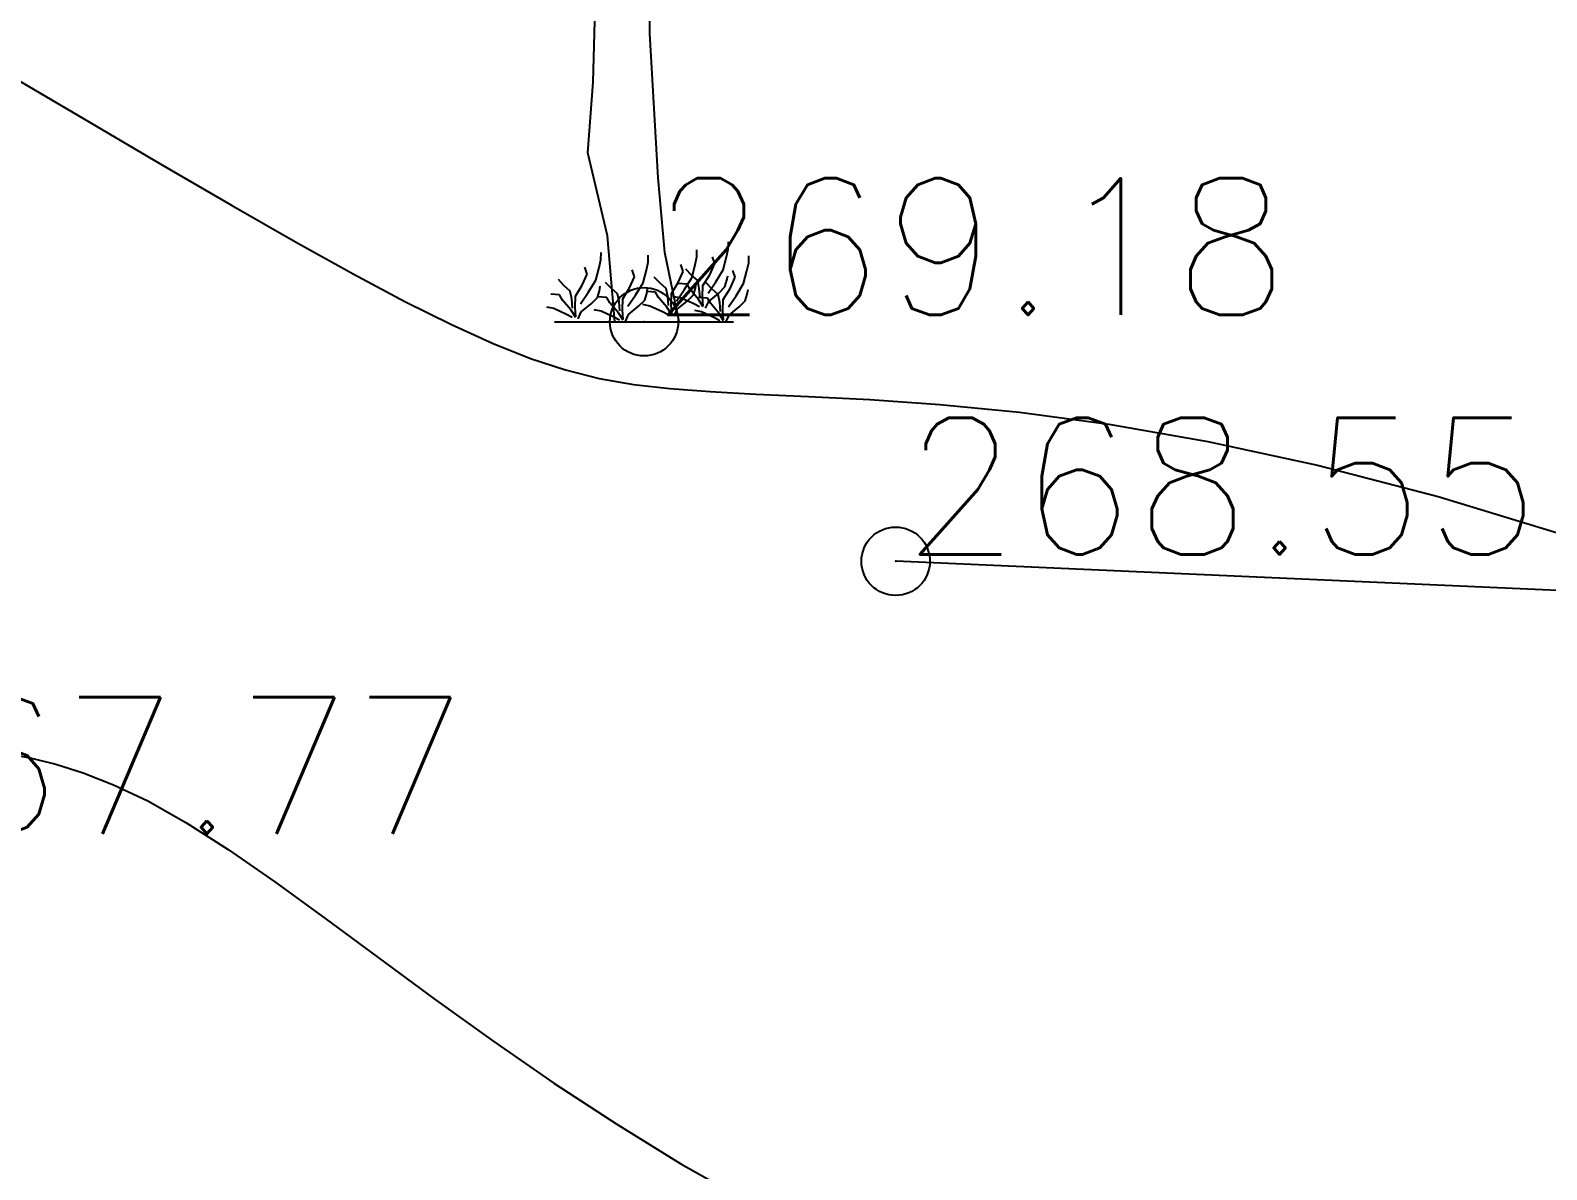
# Model space of a CAD drawing. Header units: millimetres. Extents: x 524954 to 526204, y 9523489 to 9524010.
# Drawn here: x 525419.89 to 525430.98, y 9523553.72 to 9523562.05 of the extents above; entities that cross this region are included whole.
import ezdxf

# ---------------------------------------------------------------- set-up
doc = ezdxf.new("R2010")
doc.units = ezdxf.units.MM
doc.header["$PDMODE"] = 32
doc.header["$PDSIZE"] = 0.5
doc.linetypes.add('ACAD_ISO12W100', pattern=[21, 12, -3, 0, -3, 0, -3])
for name, color, linetype in [('Arbre', 34, 'ACAD_ISO12W100'), ('Cloture', 7, 'Continuous'), ('CN_01_00', 3, 'Continuous'), ('CN_02_00', 4, 'Continuous'), ('TopoAlt', 3, 'Continuous'), ('TOPOJIS', 7, 'Continuous')]:
    doc.layers.add(name, color=color, linetype=linetype)
doc.styles.add('Simplex 1.0', font='Simplex.shx', dxfattribs={"width": 0.99, "height": 1})
doc.linetypes.add('LIMITE1', pattern='A,6.35,-2.54,[133,ltypeshp.shx,S=2.54,R=0,X=-2.54,Y=0],-2.54,25.4', length=36.83)

# ---------------------------------------------------------------- blocks, each defined once
blk = doc.blocks.new('TCPOINT M')
at = {"color": 0}
blk.add_point((0, 0), dxfattribs=at)
at = {"layer": 'TopoAlt', "style": 'Simplex 1.0', "width": 0.99}
blk.add_attdef('ALT', (0.15, 0.15), '', height=1, dxfattribs=at)
blk = doc.blocks.new('v088')
at = {"linetype": 'Continuous'}
for p, q in [((0.043, 2.109), (0.045, 2.625)), ((-0.373, 1.752), (-0.352, 2.542)), ((0.102, 1.053), (0.043, 2.109)), ((-0.412, 1.235), (-0.373, 1.752)), ((-0.268, 0.628), (-0.412, 1.235)), ((0.151, 0.506), (0.102, 1.053)), ((-0.213, 0), (-0.268, 0.628)), ((0.256, 0), (0.151, 0.506)), ((-0.654, 0), (0.654, 0))]:
    blk.add_line(p, q, dxfattribs=at)
at = {"color": 3, "linetype": 'Continuous'}
for p, q in [((0.615, 0.531), (0.618, 0.584)), ((-0.329, 0.397), (-0.317, 0.454)), ((-0.317, 0.454), (-0.315, 0.507)), ((0.029, 0.435), (0.031, 0.488)), ((0.373, 0.416), (0.385, 0.474)), ((0.385, 0.474), (0.387, 0.526)), ((0.517, 0.426), (0.5, 0.476)), ((0.579, 0.38), (0.603, 0.474)), ((0.603, 0.474), (0.615, 0.531)), ((0.765, 0.43), (0.767, 0.483)), ((-0.452, 0.267), (-0.416, 0.349)), ((-0.416, 0.349), (-0.433, 0.399)), ((-0.353, 0.303), (-0.329, 0.397)), ((-0.07, 0.329), (-0.087, 0.38)), ((-0.007, 0.284), (0.017, 0.377)), ((0.017, 0.377), (0.029, 0.435)), ((0.25, 0.286), (0.286, 0.368)), ((0.286, 0.368), (0.269, 0.418)), ((0.346, 0.341), (0.305, 0.385)), ((0.392, 0.301), (0.346, 0.341)), ((0.349, 0.322), (0.373, 0.416)), ((0.43, 0.264), (0.481, 0.344)), ((0.481, 0.344), (0.517, 0.426)), ((0.524, 0.291), (0.579, 0.38)), ((0.606, 0.303), (0.613, 0.337)), ((0.666, 0.325), (0.649, 0.375)), ((0.728, 0.279), (0.752, 0.373)), ((0.752, 0.373), (0.765, 0.43)), ((-0.587, 0.264), (-0.627, 0.308)), ((-0.541, 0.224), (-0.587, 0.264)), ((-0.529, 0.166), (-0.541, 0.224)), ((-0.502, 0.188), (-0.452, 0.267)), ((-0.409, 0.214), (-0.353, 0.303)), ((-0.341, 0.178), (-0.327, 0.226)), ((-0.327, 0.226), (-0.32, 0.26)), ((-0.24, 0.245), (-0.281, 0.288)), ((-0.195, 0.204), (-0.24, 0.245)), ((-0.156, 0.168), (-0.106, 0.248)), ((-0.106, 0.248), (-0.07, 0.329)), ((-0.063, 0.195), (-0.007, 0.284)), ((0.019, 0.207), (0.026, 0.24)), ((0.115, 0.284), (0.075, 0.327)), ((0.161, 0.243), (0.115, 0.284)), ((0.173, 0.185), (0.161, 0.243)), ((0.2, 0.207), (0.25, 0.286)), ((0.238, 0.151), (0.293, 0.233)), ((0.315, 0.274), (0.25, 0.279)), ((0.293, 0.233), (0.349, 0.322)), ((0.337, 0.236), (0.315, 0.274)), ((0.397, 0.163), (0.337, 0.236)), ((0.361, 0.197), (0.375, 0.245)), ((0.375, 0.245), (0.382, 0.279)), ((0.404, 0.243), (0.392, 0.301)), ((0.409, 0.175), (0.404, 0.243)), ((0.428, 0.183), (0.43, 0.264)), ((0.495, 0.24), (0.454, 0.284)), ((0.469, 0.209), (0.524, 0.291)), ((0.541, 0.2), (0.495, 0.24)), ((0.546, 0.209), (0.591, 0.255)), ((0.579, 0.163), (0.63, 0.243)), ((0.591, 0.255), (0.606, 0.303)), ((0.63, 0.243), (0.666, 0.325)), ((0.673, 0.19), (0.728, 0.279)), ((0.755, 0.202), (0.762, 0.236)), ((-0.618, 0.197), (-0.683, 0.202)), ((-0.596, 0.159), (-0.618, 0.197)), ((-0.536, 0.087), (-0.596, 0.159)), ((-0.524, 0.099), (-0.529, 0.166)), ((-0.505, 0.106), (-0.502, 0.188)), ((-0.464, 0.132), (-0.409, 0.214)), ((-0.459, 0.072), (-0.387, 0.132)), ((-0.387, 0.132), (-0.341, 0.178)), ((-0.272, 0.178), (-0.337, 0.183)), ((-0.25, 0.139), (-0.272, 0.178)), ((-0.19, 0.067), (-0.25, 0.139)), ((-0.183, 0.147), (-0.195, 0.204)), ((-0.178, 0.079), (-0.183, 0.147)), ((-0.159, 0.087), (-0.156, 0.168)), ((-0.118, 0.113), (-0.063, 0.195)), ((-0.113, 0.053), (-0.041, 0.113)), ((-0.041, 0.113), (0.005, 0.159)), ((0.041, 0.115), (-0.01, 0.125)), ((0.005, 0.159), (0.019, 0.207)), ((0.084, 0.216), (0.019, 0.221)), ((0.135, 0.072), (0.041, 0.115)), ((0.106, 0.178), (0.084, 0.216)), ((0.166, 0.106), (0.106, 0.178)), ((0.178, 0.118), (0.173, 0.185)), ((0.197, 0.125), (0.2, 0.207)), ((0.202, 0.055), (0.197, 0.125)), ((0.272, 0.173), (0.221, 0.183)), ((0.243, 0.091), (0.315, 0.151)), ((0.365, 0.13), (0.272, 0.173)), ((0.315, 0.151), (0.361, 0.197)), ((0.406, 0.108), (0.365, 0.13)), ((0.433, 0.108), (0.397, 0.163)), ((0.464, 0.173), (0.399, 0.178)), ((0.433, 0.113), (0.428, 0.183)), ((0.45, 0.099), (0.474, 0.149)), ((0.486, 0.135), (0.464, 0.173)), ((0.474, 0.149), (0.546, 0.209)), ((0.546, 0.063), (0.486, 0.135)), ((0.553, 0.142), (0.541, 0.2)), ((0.558, 0.075), (0.553, 0.142)), ((0.577, 0.082), (0.579, 0.163)), ((0.618, 0.108), (0.673, 0.19)), ((0.695, 0.108), (0.74, 0.154)), ((0.74, 0.154), (0.755, 0.202)), ((-0.661, 0.096), (-0.712, 0.106)), ((-0.567, 0.053), (-0.661, 0.096)), ((-0.527, 0.031), (-0.567, 0.053)), ((-0.5, 0.031), (-0.536, 0.087)), ((-0.5, 0.036), (-0.505, 0.106)), ((-0.483, 0.022), (-0.459, 0.072)), ((-0.315, 0.077), (-0.365, 0.087)), ((-0.221, 0.034), (-0.315, 0.077)), ((-0.18, 0.012), (-0.221, 0.034)), ((-0.154, 0.012), (-0.19, 0.067)), ((-0.154, 0.017), (-0.159, 0.087)), ((-0.137, 0.002), (-0.113, 0.053)), ((0.175, 0.05), (0.135, 0.072)), ((0.202, 0.05), (0.166, 0.106)), ((0.219, 0.041), (0.243, 0.091)), ((0.421, 0.072), (0.37, 0.082)), ((0.514, 0.029), (0.421, 0.072)), ((0.555, 0.007), (0.514, 0.029)), ((0.582, 0.007), (0.546, 0.063)), ((0.582, 0.012), (0.577, 0.082)), ((0.599, -0.002), (0.623, 0.048)), ((0.623, 0.048), (0.695, 0.108))]:
    blk.add_line(p, q, dxfattribs=at)

msp = doc.modelspace()

# ---------------------------------------------------------------- linework, layer by layer
at = {"layer": 'Cloture', "linetype": 'LIMITE1', "ltscale": 0.1, "flags": 128}
msp.add_lwpolyline([(525475.027, 9523556.237), (525472.809, 9523556.102), (525426.222, 9523558.165), (525426.222, 9523558.165)], dxfattribs=at)
at = {"layer": 'CN_01_00', "elevation": 269, "flags": 128}
msp.add_lwpolyline([(525419.649, 9523561.775), (525420.277, 9523561.405), (525420.847, 9523561.07), (525421.364, 9523560.769), (525421.832, 9523560.502), (525422.254, 9523560.268), (525422.633, 9523560.066), (525422.973, 9523559.896), (525423.278, 9523559.757), (525423.552, 9523559.648), (525423.807, 9523559.565), (525424.053, 9523559.503), (525424.304, 9523559.459), (525424.571, 9523559.428), (525424.865, 9523559.406), (525425.199, 9523559.388), (525425.585, 9523559.37), (525426.032, 9523559.348), (525426.545, 9523559.312), (525427.127, 9523559.255), (525427.78, 9523559.168), (525428.506, 9523559.042), (525429.308, 9523558.868), (525430.189, 9523558.639), (525431.15, 9523558.346)], dxfattribs=at)
at = {"layer": 'CN_02_00', "elevation": 268, "flags": 128}
msp.add_lwpolyline([(525419.745, 9523556.754), (525419.903, 9523556.724), (525420.081, 9523556.681), (525420.279, 9523556.619), (525420.502, 9523556.531), (525420.752, 9523556.412), (525421.031, 9523556.255), (525421.341, 9523556.056), (525421.681, 9523555.82), (525422.047, 9523555.555), (525422.437, 9523555.268), (525422.848, 9523554.966), (525423.277, 9523554.657), (525423.723, 9523554.348), (525424.182, 9523554.047), (525424.651, 9523553.759), (525425.128, 9523553.489)], dxfattribs=at)

# ---------------------------------------------------------------- block references
at = {"layer": 'Arbre'}
msp.add_blockref('v088', (525424.382, 9523559.917), dxfattribs=at)
at = {"layer": 'TOPOJIS'}
ref = msp.add_blockref('TCPOINT M', (525424.382, 9523559.917, 269.18), dxfattribs=at)
ref.add_attrib('ALT', '269.18', (525424.432, 9523559.967, 269.18), dxfattribs={"layer": 'TopoAlt', "height": 1, "style": 'Simplex 1.0', "width": 0.99})
ref = msp.add_blockref('TCPOINT M', (525426.222, 9523558.165, 268.55), dxfattribs=at)
ref.add_attrib('ALT', '268.55', (525426.272, 9523558.215, 268.55), dxfattribs={"layer": 'TopoAlt', "height": 1, "style": 'Simplex 1.0', "width": 0.99})
ref = msp.add_blockref('TCPOINT M', (525418.377, 9523556.122, 267.77), dxfattribs=at)
ref.add_attrib('ALT', '267.77', (525418.427, 9523556.172, 267.77), dxfattribs={"layer": 'TopoAlt', "height": 1, "style": 'Simplex 1.0', "width": 0.99})

doc.saveas('drawing.dxf')
